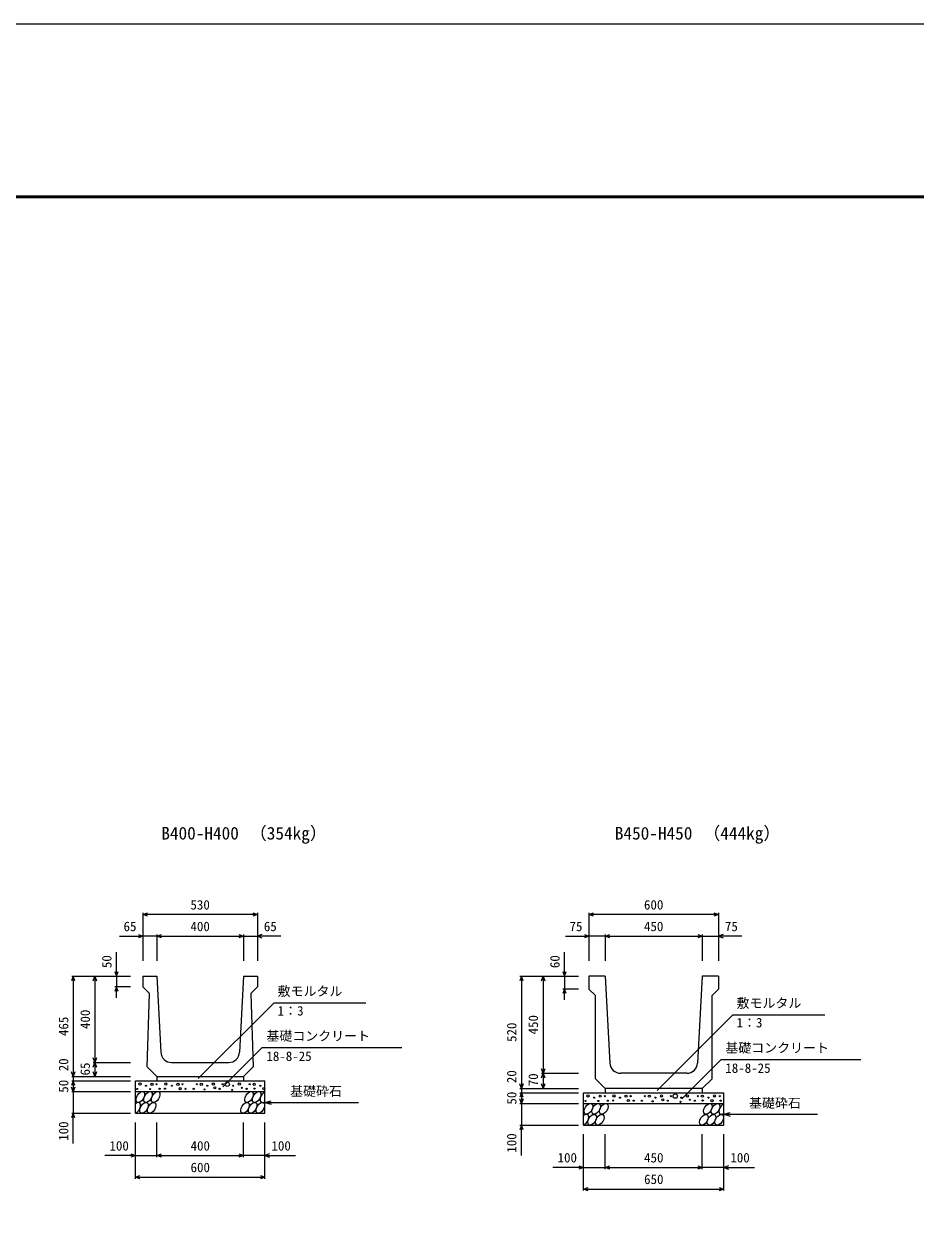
# Model space of a CAD drawing. Units: millimetres, scale not verified. Extents: x -33600 to 33600, y -11880 to 11880.
# Drawn here: x 6353 to 10483, y 6315 to 11880 of the extents above; entities that cross this region are included whole.
import ezdxf
from ezdxf.enums import TextEntityAlignment as Align

# ---------------------------------------------------------------- set-up
doc = ezdxf.new("R2010")
doc.units = ezdxf.units.MM
doc.header["$LTSCALE"] = 40
for name, color, linetype, lineweight in [('0-0_DIM', 7, 'Continuous', 25), ('0-1_Defpoints', 5, 'Continuous', 25), ('0-2_HATCH', 6, 'Continuous', 25), ('0-5_OUTLINE', 3, 'Continuous', 25), ('0-6_TXT', 7, 'Continuous', 25), ('0-7_WAKU', 3, 'Continuous', 25)]:
    doc.layers.add(name, color=color, linetype=linetype, lineweight=lineweight)
doc.styles.add('ＭＳ ゴシック', font='')
doc.styles.get('ＭＳ ゴシック').set_extended_font_data('MS Gothic')

msp = doc.modelspace()

# ---------------------------------------------------------------- linework, layer by layer
at = {"layer": '0-0_DIM'}
for p, q in [((6903.16, 7764.33), (6903.16, 7541.83)), ((7433.16, 7756.83), (6903.16, 7756.83)), ((7433.16, 7764.33), (7433.16, 7541.83)), ((8968.16, 7764.33), (8968.16, 7541.83)), ((9568.16, 7756.83), (8968.16, 7756.83)), ((9568.16, 7764.33), (9568.16, 7541.83)), ((6794.78, 7656.83), (6903.16, 7656.83)), ((6968.16, 7656.83), (6903.16, 7656.83)), ((6968.16, 7664.33), (6968.16, 7541.83)), ((6968.16, 7656.83), (7368.16, 7656.83)), ((7368.16, 7664.33), (7368.16, 7541.83)), ((7368.16, 7656.83), (7433.16, 7656.83)), ((7541.53, 7656.83), (7433.16, 7656.83)), ((8859.78, 7656.83), (8968.16, 7656.83)), ((9043.16, 7656.83), (8968.16, 7656.83)), ((9043.16, 7664.33), (9043.16, 7541.83)), ((9043.16, 7656.83), (9493.16, 7656.83)), ((9493.16, 7664.33), (9493.16, 7541.83)), ((9493.16, 7656.83), (9568.16, 7656.83)), ((9676.53, 7656.83), (9568.16, 7656.83)), ((6780.66, 7471.83), (6780.66, 7582.1)), ((8855.66, 7471.83), (8855.66, 7582.1)), ((6573.16, 7471.83), (6845.66, 7471.83)), ((6580.66, 7471.83), (6580.66, 7006.83)), ((6680.66, 7471.83), (6680.66, 7071.83)), ((6780.66, 7471.83), (6780.66, 7421.83)), ((8648.16, 7471.83), (8920.66, 7471.83)), ((8655.66, 7471.83), (8655.66, 6951.83)), ((8755.66, 7471.83), (8755.66, 7021.83)), ((8855.66, 7471.83), (8855.66, 7411.83)), ((6845.66, 7421.83), (6773.16, 7421.83)), ((6780.66, 7371.83), (6780.66, 7421.83)), ((8920.66, 7411.83), (8848.16, 7411.83)), ((8855.66, 7361.83), (8855.66, 7411.83)), ((7510.05, 7348.02), (7159.42, 6997.39)), ((7510.05, 7348.02), (7935.35, 7348.02)), ((9635.05, 7293.02), (9284.42, 6942.39)), ((9635.05, 7293.02), (10060.35, 7293.02)), ((7454.78, 7140.76), (7273.33, 6959.31)), ((7454.78, 7140.76), (8101.66, 7140.76)), ((6673.16, 7071.83), (6845.66, 7071.83)), ((6680.66, 7071.83), (6680.66, 7006.83)), ((9579.78, 7085.76), (9398.33, 6904.31)), ((9579.78, 7085.76), (10226.66, 7085.76)), ((8748.16, 7021.83), (8920.66, 7021.83)), ((8755.66, 7021.83), (8755.66, 6951.83)), ((6573.16, 7006.83), (6845.66, 7006.83)), ((6573.16, 6986.83), (6845.66, 6986.83)), ((6573.16, 6936.83), (6845.66, 6936.83)), ((6580.66, 6936.83), (6580.66, 6836.83)), ((8648.16, 6951.83), (8920.66, 6951.83)), ((8648.16, 6931.83), (8920.66, 6931.83)), ((7468.16, 6886.83), (7497.13, 6894.59)), ((7468.16, 6886.83), (7901.47, 6886.83)), ((7468.16, 6886.83), (7497.13, 6879.06)), ((8648.16, 6881.83), (8920.66, 6881.83)), ((8655.66, 6881.83), (8655.66, 6781.83)), ((6573.16, 6836.83), (6845.66, 6836.83)), ((6580.66, 6696.47), (6580.66, 6836.83)), ((6868.16, 6533.4), (6868.16, 6794.76)), ((6968.16, 6633.4), (6968.16, 6794.76)), ((7368.16, 6633.4), (7368.16, 6794.76)), ((7468.16, 6533.4), (7468.16, 6794.76)), ((9593.16, 6831.83), (9622.13, 6839.59)), ((9593.16, 6831.83), (10026.47, 6831.83)), ((9593.16, 6831.83), (9622.13, 6824.06)), ((8648.16, 6781.83), (8920.66, 6781.83)), ((8655.66, 6641.47), (8655.66, 6781.83)), ((8943.16, 6478.4), (8943.16, 6739.76)), ((9043.16, 6578.4), (9043.16, 6739.76)), ((9493.16, 6578.4), (9493.16, 6739.76)), ((9593.16, 6478.4), (9593.16, 6739.76)), ((6868.16, 6640.9), (6726.36, 6640.9)), ((6868.16, 6640.9), (6968.16, 6640.9)), ((6968.16, 6640.9), (7368.16, 6640.9)), ((7468.16, 6640.9), (7368.16, 6640.9)), ((7468.16, 6640.9), (7609.95, 6640.9)), ((8943.16, 6585.9), (8801.36, 6585.9)), ((8943.16, 6585.9), (9043.16, 6585.9)), ((9043.16, 6585.9), (9493.16, 6585.9)), ((9593.16, 6585.9), (9493.16, 6585.9)), ((9593.16, 6585.9), (9734.95, 6585.9)), ((6868.16, 6540.9), (7468.16, 6540.9)), ((8943.16, 6485.9), (9593.16, 6485.9))]:
    msp.add_line(p, q, dxfattribs=at)
for points in [[(6924.3, 7749.13), (6903.16, 7756.83), (6924.3, 7764.52)], [(7412.01, 7764.52), (7433.16, 7756.83), (7412.01, 7749.13)], [(8989.3, 7749.13), (8968.16, 7756.83), (8989.3, 7764.52)], [(9547.01, 7764.52), (9568.16, 7756.83), (9547.01, 7749.13)], [(6882.01, 7664.52), (6903.16, 7656.83), (6882.01, 7649.13)], [(6989.3, 7649.13), (6968.16, 7656.83), (6989.3, 7664.52)], [(7347.01, 7664.52), (7368.16, 7656.83), (7347.01, 7649.13)], [(7454.3, 7664.52), (7433.16, 7656.83), (7454.3, 7649.13)], [(8947.01, 7664.52), (8968.16, 7656.83), (8947.01, 7649.13)], [(9064.3, 7649.13), (9043.16, 7656.83), (9064.3, 7664.52)], [(9472.01, 7664.52), (9493.16, 7656.83), (9472.01, 7649.13)], [(9589.3, 7664.52), (9568.16, 7656.83), (9589.3, 7649.13)], [(6588.35, 7450.68), (6580.66, 7471.83), (6572.96, 7450.68)], [(6672.96, 7450.68), (6680.66, 7471.83), (6688.35, 7450.68)], [(6772.96, 7492.97), (6780.66, 7471.83), (6788.35, 7492.97)], [(8663.35, 7450.68), (8655.66, 7471.83), (8647.96, 7450.68)], [(8747.96, 7450.68), (8755.66, 7471.83), (8763.35, 7450.68)], [(8847.96, 7492.97), (8855.66, 7471.83), (8863.35, 7492.97)], [(6788.35, 7400.68), (6780.66, 7421.83), (6772.96, 7400.68)], [(8863.35, 7390.68), (8855.66, 7411.83), (8847.96, 7390.68)], [(6688.35, 7092.97), (6680.66, 7071.83), (6672.96, 7092.97)], [(6672.96, 7050.68), (6680.66, 7071.83), (6688.35, 7050.68)], [(6588.35, 7027.97), (6580.66, 7006.83), (6572.96, 7027.97)], [(6688.35, 7027.97), (6680.66, 7006.83), (6672.96, 7027.97)], [(8763.35, 7042.97), (8755.66, 7021.83), (8747.96, 7042.97)], [(8747.96, 7000.68), (8755.66, 7021.83), (8763.35, 7000.68)], [(6588.35, 6965.68), (6580.66, 6986.83), (6572.96, 6965.68)], [(6588.35, 6957.97), (6580.66, 6936.83), (6572.96, 6957.97)], [(6580.66, 7006.83), (6580.66, 6986.83), (6580.66, 6936.83)], [(8663.35, 6972.97), (8655.66, 6951.83), (8647.96, 6972.97)], [(8763.35, 6972.97), (8755.66, 6951.83), (8747.96, 6972.97)], [(8663.35, 6910.68), (8655.66, 6931.83), (8647.96, 6910.68)], [(8663.35, 6902.97), (8655.66, 6881.83), (8647.96, 6902.97)], [(8655.66, 6951.83), (8655.66, 6931.83), (8655.66, 6881.83)], [(6588.35, 6815.68), (6580.66, 6836.83), (6572.96, 6815.68)], [(8663.35, 6760.68), (8655.66, 6781.83), (8647.96, 6760.68)], [(6847.01, 6648.59), (6868.16, 6640.9), (6847.01, 6633.2)], [(6989.3, 6633.2), (6968.16, 6640.9), (6989.3, 6648.59)], [(7347.01, 6648.59), (7368.16, 6640.9), (7347.01, 6633.2)], [(7489.3, 6648.59), (7468.16, 6640.9), (7489.3, 6633.2)], [(8922.01, 6593.59), (8943.16, 6585.9), (8922.01, 6578.2)], [(9064.3, 6578.2), (9043.16, 6585.9), (9064.3, 6593.59)], [(9472.01, 6593.59), (9493.16, 6585.9), (9472.01, 6578.2)], [(9614.3, 6593.59), (9593.16, 6585.9), (9614.3, 6578.2)], [(6889.3, 6533.2), (6868.16, 6540.9), (6889.3, 6548.59)], [(7447.01, 6548.59), (7468.16, 6540.9), (7447.01, 6533.2)], [(8964.3, 6478.2), (8943.16, 6485.9), (8964.3, 6493.59)], [(9572.01, 6493.59), (9593.16, 6485.9), (9572.01, 6478.2)]]:
    msp.add_lwpolyline(points, dxfattribs=at)
at = {"layer": '0-1_Defpoints'}
msp.add_lwpolyline([(0, -11880), (33600, -11880), (33600, 11880), (0, 11880)], close=True, dxfattribs=at)
at = {"layer": '0-2_HATCH'}
for centre, radius in [((6889.24, 6971.93), 5), ((6917.28, 6964.05), 2.5), ((6945.32, 6971.05), 5), ((6966.35, 6971.05), 2.5), ((7009.24, 6971.93), 5), ((7037.28, 6964.05), 2.5), ((7065.32, 6971.05), 5), ((7086.35, 6971.05), 2.5), ((7152.2, 6971.05), 2.5), ((7173.23, 6971.05), 5), ((7201.27, 6964.05), 2.5), ((7229.31, 6971.93), 5), ((7235.73, 6954.2), 5), ((7272.2, 6971.05), 2.5), ((7293.23, 6971.05), 10), ((7321.27, 6964.05), 2.5), ((7349.31, 6971.93), 5), ((7360.65, 6954.36), 2.5), ((7397.43, 6971.05), 2.5), ((7418.46, 6971.05), 5), ((7446.49, 6964.05), 2.5), ((6876.82, 6949.13), 2.5), ((6936.8, 6948.78), 2.5), ((6980.37, 6950.04), 2.5), ((7005.31, 6950.72), 2.5), ((7075.4, 6950.72), 5), ((7100.37, 6950.04), 2.5), ((7138.18, 6950.04), 2.5), ((7188.35, 6947.01), 2.5), ((7258.18, 6950.04), 2.5), ((7316.71, 6944.77), 2.5), ((7383.41, 6950.04), 2.5), ((7419.76, 6950.71), 2.5), ((7462.82, 6950.47), 5), ((8964.24, 6916.93), 5), ((8992.28, 6909.05), 2.5), ((9020.32, 6916.05), 5), ((9041.35, 6916.05), 2.5), ((9084.24, 6916.93), 5), ((9112.28, 6909.05), 2.5), ((9140.32, 6916.05), 5), ((9150.4, 6895.72), 5), ((9161.35, 6916.05), 2.5), ((9227.2, 6916.05), 2.5), ((9248.23, 6916.05), 5), ((9276.27, 6909.05), 2.5), ((9304.31, 6916.93), 5), ((9310.73, 6899.2), 5), ((9347.2, 6916.05), 2.5), ((9368.23, 6916.05), 10), ((9396.27, 6909.05), 2.5), ((9424.31, 6916.93), 5), ((9435.65, 6899.36), 2.5), ((9472.43, 6916.05), 2.5), ((9493.46, 6916.05), 5), ((9521.49, 6909.05), 2.5), ((9549.53, 6916.93), 5), ((9574.63, 6916.05), 2.5), ((8951.82, 6894.13), 2.5), ((9011.8, 6893.78), 2.5), ((9055.37, 6895.04), 2.5), ((9080.31, 6895.72), 2.5), ((9175.37, 6895.04), 2.5), ((9213.18, 6895.04), 2.5), ((9263.35, 6892.01), 2.5), ((9333.18, 6895.04), 2.5), ((9391.71, 6889.77), 2.5), ((9458.41, 6895.04), 2.5), ((9494.76, 6895.71), 2.5), ((9537.82, 6895.47), 5), ((9578.41, 6895.04), 2.5)]:
    msp.add_circle(centre, radius, dxfattribs=at)
for centre in [(6891.05, 6911.83), (6926.52, 6911.83), (6962, 6911.83), (7394.2, 6911.83), (7429.68, 6911.83), (6907.93, 6861.83), (6943.41, 6861.83), (7375.61, 6861.83), (7411.09, 6861.83), (7446.56, 6861.83), (8966.05, 6856.83), (9001.52, 6856.83), (9037, 6856.83), (9519.2, 6856.83), (9554.68, 6856.83), (8982.93, 6806.83), (9018.41, 6806.83), (9500.61, 6806.83), (9536.09, 6806.83), (9571.56, 6806.83)]:
    msp.add_ellipse(centre, major_axis=(14.54, 23.54), ratio=0.5792, dxfattribs=at)
for centre, start_param, end_param in [((7465.16, 6911.83), 0.6666252, 4.1103269), ((6872.45, 6861.83), 3.7419964, 7.318141), ((9590.16, 6856.83), 0.6666252, 4.1103269), ((8947.45, 6806.83), 3.7419964, 7.318141)]:
    msp.add_ellipse(centre, major_axis=(14.54, 23.54), ratio=0.5792, start_param=start_param, end_param=end_param, dxfattribs=at)
at = {"layer": '0-5_OUTLINE'}
for p, q in [((6903.16, 7471.83), (6968.16, 7471.83)), ((6903.16, 7471.83), (6903.16, 7421.83)), ((6968.16, 7471.83), (6985.78, 7119.33)), ((7368.16, 7471.83), (7350.53, 7119.33)), ((7368.16, 7471.83), (7433.16, 7471.83)), ((7433.16, 7471.83), (7433.16, 7421.83)), ((8968.16, 7471.83), (8968.16, 7411.83)), ((9043.16, 7471.83), (8968.16, 7471.83)), ((9043.16, 7471.83), (9065.53, 7069.05)), ((9493.16, 7471.83), (9470.78, 7069.05)), ((9568.16, 7471.83), (9493.16, 7471.83)), ((9568.16, 7471.83), (9568.16, 7411.83)), ((6903.16, 7421.83), (6933.16, 7391.83)), ((7403.16, 7391.83), (7433.16, 7421.83)), ((8968.16, 7411.83), (8998.16, 7381.83)), ((9568.16, 7411.83), (9538.16, 7381.83)), ((6923.16, 7051.83), (6933.16, 7391.83)), ((7403.16, 7391.83), (7413.16, 7051.83)), ((8998.16, 6996.83), (8998.16, 7381.83)), ((7035.72, 7071.83), (7300.59, 7071.83)), ((6968.16, 7006.83), (6923.16, 7051.83)), ((7368.16, 7006.83), (7413.16, 7051.83)), ((9420.86, 7021.83), (9115.45, 7021.83)), ((6868.16, 6986.83), (7468.16, 6986.83)), ((6868.16, 6836.83), (6868.16, 6986.83)), ((6968.16, 7006.83), (7368.16, 7006.83)), ((6968.16, 7006.83), (6968.16, 6986.83)), ((7368.16, 7006.83), (7368.16, 6986.83)), ((7468.16, 6836.83), (7468.16, 6986.83)), ((9043.16, 6951.83), (8998.16, 6996.83)), ((6868.16, 6936.83), (7468.16, 6936.83)), ((8943.16, 6931.83), (9593.16, 6931.83)), ((8943.16, 6781.83), (8943.16, 6931.83)), ((9493.16, 6951.83), (9043.16, 6951.83)), ((9043.16, 6951.83), (9043.16, 6931.83)), ((9493.16, 6951.83), (9493.16, 6931.83)), ((9593.16, 6781.83), (9593.16, 6931.83)), ((8943.16, 6881.83), (9593.16, 6881.83)), ((6868.16, 6836.83), (7468.16, 6836.83)), ((8943.16, 6781.83), (9593.16, 6781.83))]:
    msp.add_line(p, q, dxfattribs=at)
msp.add_lwpolyline([(9493.16, 6951.83), (9538.16, 6996.83), (9538.16, 7381.83)], dxfattribs=at)
for centre, start, end in [((7035.72, 7121.83), 182.86241, 270), ((7300.59, 7121.83), 270, 357.13759), ((9115.45, 7071.83), 183.17983, 270), ((9420.86, 7071.83), 270, 356.82017)]:
    msp.add_arc(centre, 50, start, end, dxfattribs=at)
at = {"layer": '0-7_WAKU', "lineweight": 50}
msp.add_lwpolyline([(800, -11080), (32800, -11080), (32800, 11080), (800, 11080)], close=True, dxfattribs=at)

# ---------------------------------------------------------------- texts
at = {"layer": '0-0_DIM', "style": 'ＭＳ ゴシック'}
for s, p in [('530', (7123.16, 7766.83)), ('600', (9223.16, 7766.83)), ('65', (6813.32, 7666.83)), ('400', (7123.16, 7666.83)), ('65', (7463, 7666.83)), ('75', (8878.32, 7666.83)), ('450', (9223.16, 7666.83)), ('75', (9598, 7666.83)), ('敷モルタル', (7526.79, 7366.76)), ('敷モルタル', (9651.79, 7311.76)), ('1：3', (7526.79, 7276.07)), ('1：3', (9651.79, 7221.07)), ('基礎コンクリート', (7474.78, 7159.5)), ('基礎コンクリート', (9599.78, 7104.5)), ('18-8-25', (7474.78, 7065.68)), ('18-8-25', (9599.78, 7010.68)), ('基礎砕石', (7584.48, 6904)), ('基礎砕石', (9709.48, 6849)), ('100', (6748.16, 6650.9)), ('400', (7123.69, 6650.9)), ('100', (7498.16, 6650.9)), ('100', (8823.16, 6595.9)), ('450', (9223.69, 6595.9)), ('100', (9623.16, 6595.9)), ('600', (7123.69, 6550.9)), ('650', (9223.69, 6495.9))]:
    msp.add_text(s, height=43.99, dxfattribs=at).set_placement(p, align=Align.BOTTOM_LEFT)
for s, p in [('50', (6770.66, 7508.75)), ('60', (8845.66, 7508.75)), ('400', (6670.66, 7226.83)), ('465', (6570.66, 7194.33)), ('520', (8645.66, 7166.83)), ('450', (8745.66, 7201.83)), ('20', (6570.66, 7031.14)), ('65', (6670.66, 7011.83)), ('20', (8645.66, 6976.14)), ('70', (8745.66, 6961.83)), ('50', (6570.66, 6931.83)), ('50', (8645.66, 6876.83)), ('100', (6570.66, 6709.22)), ('100', (8645.66, 6654.22))]:
    msp.add_text(s, height=43.99, rotation=90, dxfattribs=at).set_placement(p, align=Align.BOTTOM_LEFT)
at = {"layer": '0-6_TXT', "style": 'ＭＳ ゴシック'}
for s, p in [('B400-H400', (6988.16, 8086.5)), ('（354kg）', (7396.53, 8086.5)), ('B450-H450', (9088.16, 8086.5)), ('（444kg）', (9496.53, 8086.5))]:
    msp.add_text(s, height=58.65, dxfattribs=at).set_placement(p, align=Align.BOTTOM_LEFT)

doc.saveas('drawing.dxf')
